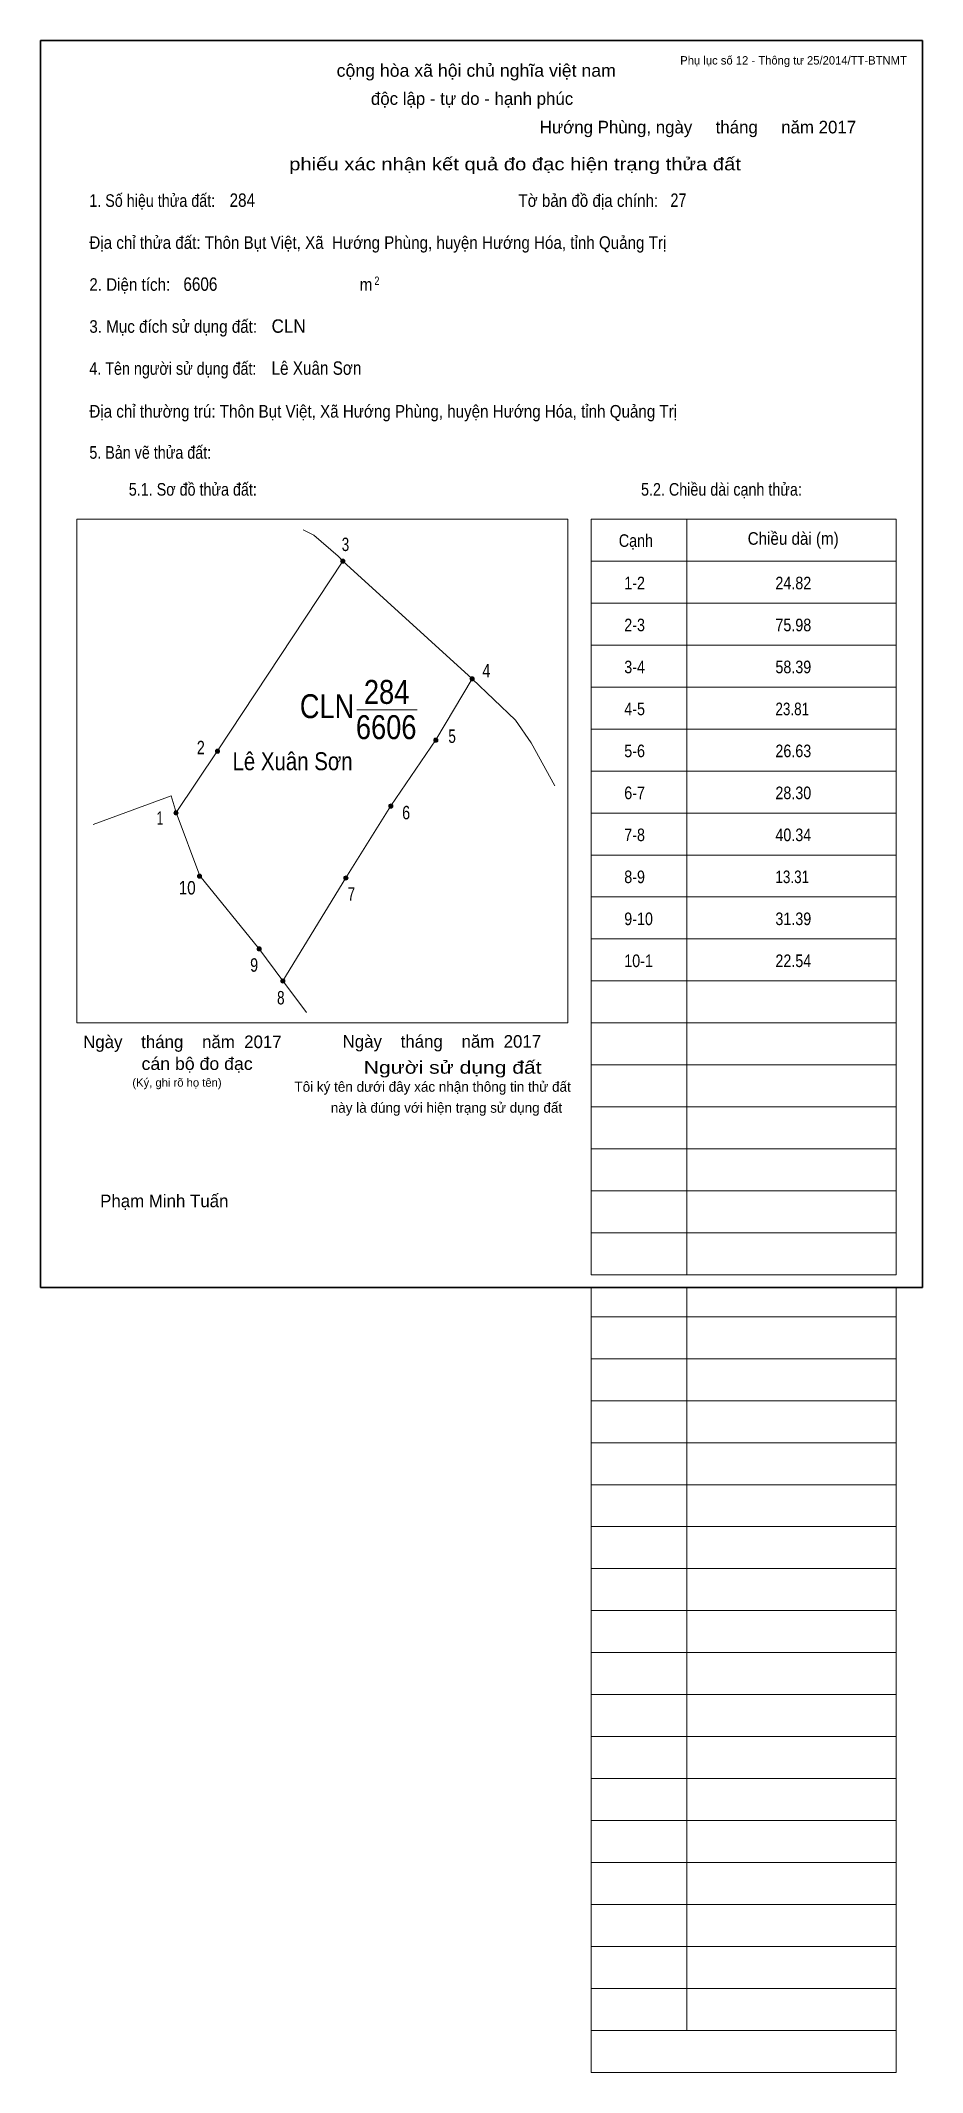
# Model space of a CAD drawing. Header units: centimetres. Extents: x 0 to 21, y -18.7 to 29.7.
import ezdxf
from ezdxf.enums import TextEntityAlignment as Align

# ---------------------------------------------------------------- set-up
doc = ezdxf.new("R2010")
doc.units = ezdxf.units.CM
doc.header["$LTSCALE"] = 0.12
for name, color, linetype in [('2', 7, 'Continuous'), ('3', 7, 'Continuous'), ('30', 7, 'Continuous'), ('34', 7, 'Continuous'), ('4', 7, 'Continuous'), ('5', 7, 'Continuous')]:
    doc.layers.add(name, color=color, linetype=linetype)
for name, color, linetype, lineweight in [('32', 7, 'Continuous', 13), ('6', 7, 'Continuous', 13), ('63', 7, 'Continuous', 13), ('7', 7, 'Continuous', 13)]:
    doc.layers.add(name, color=color, linetype=linetype, lineweight=lineweight)

msp = doc.modelspace()

# ---------------------------------------------------------------- hatches: boundary and pattern name
at = {"layer": '32'}
for points in [[(7.2451, 17.3, 1), (7.1451, 17.3, 1)], [(10.3255, 14.4965, 1), (10.2255, 14.4965, 1)], [(9.4609, 13.0348, 1), (9.3609, 13.0348, 1)], [(4.2633, 12.7737, 1), (4.1633, 12.7737, 1)], [(3.2752, 11.3041, 1), (3.1752, 11.3041, 1)], [(8.3908, 11.4654, 1), (8.2908, 11.4654, 1)], [(3.8338, 9.7961, 1), (3.7338, 9.7961, 1)], [(7.3208, 9.7533, 1), (7.2208, 9.7533, 1)], [(5.2534, 8.064, 1), (5.1534, 8.064, 1)], [(5.817, 7.3, 1), (5.717, 7.3, 1)]]:
    msp.add_hatch(color=256, dxfattribs=at).paths.add_polyline_path(points)

# ---------------------------------------------------------------- linework, layer by layer
for centre in [(7.1951, 17.3), (10.2755, 14.4965), (9.4109, 13.0348), (4.2133, 12.7737), (3.2252, 11.3041), (8.3408, 11.4654), (3.7838, 9.7961), (7.2708, 9.7533), (5.2034, 8.064), (5.767, 7.3)]:
    msp.add_circle(centre, 0.05, dxfattribs=at)
at = {"layer": '6'}
msp.add_line((5.77, 7.3), (6.33, 6.55), dxfattribs=at)
for points in [[(6.25, 18.05), (6.51, 17.92), (7.09, 17.42), (7.2, 17.3)], [(7.2, 17.3), (4.21, 12.78), (3.23, 11.31)], [(12.25, 11.95), (11.68, 12.97), (11.31, 13.51), (10.28, 14.5), (7.2, 17.3)], [(10.28, 14.5), (9.41, 13.04), (8.34, 11.47), (7.27, 9.76), (5.77, 7.3)], [(1.25, 11.03), (3.11, 11.71), (3.23, 11.31)], [(3.23, 11.31), (3.79, 9.8), (5.2, 8.07), (5.77, 7.3)]]:
    msp.add_lwpolyline(points, dxfattribs=at)
at = {"layer": '63'}
for p, q in [((0.86, 18.3), (12.56, 18.3)), ((0.86, 6.3), (0.86, 18.3)), ((12.56, 6.3), (12.56, 18.3)), ((13.11, 18.3), (20.38, 18.3)), ((13.11, 0.3), (13.11, 18.3)), ((15.39, 0.3), (15.39, 18.3)), ((20.38, 0.3), (20.38, 18.3)), ((13.11, 17.3), (20.38, 17.3)), ((13.11, 16.3), (20.38, 16.3)), ((13.11, 15.3), (20.38, 15.3)), ((13.11, 14.3), (20.38, 14.3)), ((13.11, 13.3), (20.38, 13.3)), ((13.11, 12.3), (20.38, 12.3)), ((13.11, 11.3), (20.38, 11.3)), ((13.11, 10.3), (20.38, 10.3)), ((13.11, 9.3), (20.38, 9.3)), ((13.11, 8.3), (20.38, 8.3)), ((13.11, 7.3), (20.38, 7.3)), ((0.86, 6.3), (12.56, 6.3)), ((13.11, 6.3), (20.38, 6.3)), ((13.11, 5.3), (20.38, 5.3)), ((13.11, 4.3), (20.38, 4.3)), ((13.11, 3.3), (20.38, 3.3)), ((13.11, 2.3), (20.38, 2.3)), ((13.11, 1.3), (20.38, 1.3)), ((13.11, 0.3), (20.38, 0.3)), ((13.11, -18.7), (13.11, 0)), ((15.39, -17.7), (15.39, 0)), ((20.38, -18.7), (20.38, 0)), ((13.11, -0.7), (20.38, -0.7)), ((13.11, -0.7), (20.38, -0.7)), ((13.11, -1.7), (20.38, -1.7)), ((13.11, -2.7), (20.38, -2.7)), ((13.11, -3.7), (20.38, -3.7)), ((13.11, -4.7), (20.38, -4.7)), ((13.11, -5.7), (20.38, -5.7)), ((13.11, -6.7), (20.38, -6.7)), ((13.11, -7.7), (20.38, -7.7)), ((13.11, -8.7), (20.38, -8.7)), ((13.11, -9.7), (20.38, -9.7)), ((13.11, -10.7), (20.38, -10.7)), ((13.11, -11.7), (20.38, -11.7)), ((13.11, -12.7), (20.38, -12.7)), ((13.11, -13.7), (20.38, -13.7)), ((13.11, -14.7), (20.38, -14.7)), ((13.11, -15.7), (20.38, -15.7)), ((13.11, -16.7), (20.38, -16.7)), ((13.11, -17.7), (20.38, -17.7)), ((13.11, -18.7), (20.38, -18.7))]:
    msp.add_line(p, q, dxfattribs=at)
at = {"layer": '63', "lineweight": 35}
msp.add_lwpolyline([(0, 0), (0, 29.7), (21, 29.7), (21, 0)], close=True, dxfattribs=at)
at = {"layer": '7'}
msp.add_line((7.53, 13.76), (8.97, 13.76), dxfattribs=at)

# ---------------------------------------------------------------- texts
at = {"layer": '2', "width": 0.85}
msp.add_text('Lê Xuân Sơn', height=0.4279, dxfattribs=at).set_placement((6, 12.32), align=Align.CENTER)
at = {"layer": '3', "width": 0.85}
msp.add_text('CLN', height=0.5706, dxfattribs=at).set_placement((7.47, 13.56), align=Align.RIGHT)
at = {"layer": '30'}
for s, width, p in [('1-2', 0.85, (13.9, 16.63)), ('24.82', 0.85, (17.5, 16.63)), ('2-3', 0.85, (13.9, 15.63)), ('75.98', 0.85, (17.5, 15.63)), ('3-4', 0.85, (13.9, 14.63)), ('58.39', 0.85, (17.5, 14.63)), ('4-5', 0.85, (13.9, 13.63)), ('23.81', 0.8, (17.5, 13.63)), ('5-6', 0.85, (13.9, 12.63)), ('26.63', 0.85, (17.5, 12.63)), ('6-7', 0.85, (13.9, 11.63)), ('28.30', 0.85, (17.5, 11.63)), ('7-8', 0.85, (13.9, 10.63)), ('40.34', 0.85, (17.5, 10.63)), ('8-9', 0.85, (13.9, 9.63)), ('13.31', 0.8, (17.5, 9.63)), ('9-10', 0.85, (13.9, 8.63)), ('31.39', 0.85, (17.5, 8.63)), ('10-1', 0.85, (13.9, 7.63)), ('22.54', 0.85, (17.5, 7.63))]:
    msp.add_text(s, height=0.3, dxfattribs=dict(at, width=width)).set_placement(p)
at = {"layer": '32'}
for s, width, p in [('3', 0.75, (7.26, 17.54)), ('4', 0.8, (10.615, 14.53)), ('5', 0.75, (9.8, 12.97)), ('2', 0.8, (3.815, 12.7)), ('1', 0.65, (2.84, 11.02)), ('6', 0.8, (8.705, 11.15)), ('10', 0.85, (3.49, 9.36)), ('7', 0.75, (7.4, 9.21)), ('9', 0.8, (5.085, 7.52)), ('8', 0.75, (5.72, 6.74))]:
    msp.add_text(s, height=0.32, dxfattribs=dict(at, width=width)).set_placement(p, align=Align.CENTER)
at = {"layer": '34'}
for s, width, p in [('284', 0.85, (4.5, 25.74)), ('27', 0.8, (15, 25.74)), ('6606', 0.85, (3.4, 23.74)), ('CLN', 0.95, (5.5, 22.74)), ('Lê Xuân Sơn', 0.85, (5.5, 21.74))]:
    msp.add_text(s, height=0.32, dxfattribs=dict(at, width=width)).set_placement(p)
at = {"layer": '4', "width": 0.85}
msp.add_text('284', height=0.5706, dxfattribs=at).set_placement((8.24, 13.9), align=Align.CENTER)
at = {"layer": '5', "width": 0.85}
msp.add_text('6606', height=0.5706, dxfattribs=at).set_placement((8.23, 13.06), align=Align.CENTER)
at = {"layer": '63', "width": 1.05}
msp.add_text('cộng hòa xã hội chủ nghĩa việt nam', height=0.3, dxfattribs=at).set_placement((10.375, 28.84), align=Align.CENTER)
at = {"layer": '63'}
for s, height, p in [('Phụ lục số 12 - Thông tư 25/2014/TT-BTNMT', 0.2, (20.63, 29.13)), ('Ngày    tháng    năm  2017', 0.3, (5.74, 5.7)), ('Ngày    tháng    năm  2017', 0.3, (11.92, 5.71)), ('(Ký, ghi rõ họ tên)', 0.2, (4.31, 4.78))]:
    msp.add_text(s, height=height, dxfattribs=at).set_placement(p, align=Align.RIGHT)
for s, height, p in [('độc lập - tự do - hạnh phúc', 0.3, (10.275, 28.17)), ('Hướng Phùng, ngày     tháng     năm 2017', 0.3, (15.655, 27.49)), ('Tôi ký tên dưới đây xác nhận thông tin thử đất', 0.24, (9.335, 4.66)), ('này là đúng với hiện trạng sử dụng đất', 0.24, (9.665, 4.16)), ('Phạm Minh Tuấn', 0.3, (2.945, 1.91))]:
    msp.add_text(s, height=height, dxfattribs=at).set_placement(p, align=Align.CENTER)
for s, width, p in [('phiếu xác nhận kết quả đo đạc hiện trạng thửa đất', 1.2, (16.68, 26.61)), ('cán bộ đo đạc', 1.05, (5.05, 5.18)), ('Người sử dụng đất', 1.25, (11.93, 5.09))]:
    msp.add_text(s, height=0.3, dxfattribs=dict(at, width=width)).set_placement(p, align=Align.RIGHT)
for s, height, width, p in [('1. Số hiệu thửa đất:', 0.3, 0.85, (1.16, 25.74)), ('Tờ bản đồ địa chính:', 0.3, 0.9, (11.38, 25.74)), ('Địa chỉ thửa đất: Thôn Bụt Việt, Xã  Hướng Phùng, huyện Hướng Hóa, tỉnh Quảng Trị', 0.3, 0.9, (1.16, 24.74)), ('2. Diện tích:', 0.3, 0.9, (1.16, 23.74)), ('m', 0.3, 0.9, (7.6, 23.74)), ('2', 0.2, 0.8, (7.95, 23.88)), ('3. Mục đích sử dụng đất:', 0.3, 0.9, (1.16, 22.74)), ('4. Tên người sử dụng đất:', 0.3, 0.85, (1.16, 21.74)), ('Địa chỉ thường trú: Thôn Bụt Việt, Xã Hướng Phùng, huyện Hướng Hóa, tỉnh Quảng Trị', 0.3, 0.9, (1.16, 20.72)), ('5. Bản vẽ thửa đất:', 0.3, 0.85, (1.16, 19.74)), ('5.1. Sơ đồ thửa đất:', 0.3, 0.85, (2.1, 18.86)), ('5.2. Chiều dài cạnh thửa:', 0.3, 0.85, (14.3, 18.86)), ('Cạnh', 0.3, 0.85, (13.77, 17.64)), ('Chiều dài (m)', 0.3, 0.9, (16.84, 17.69))]:
    msp.add_text(s, height=height, dxfattribs=dict(at, width=width)).set_placement(p)

doc.saveas('drawing.dxf')
